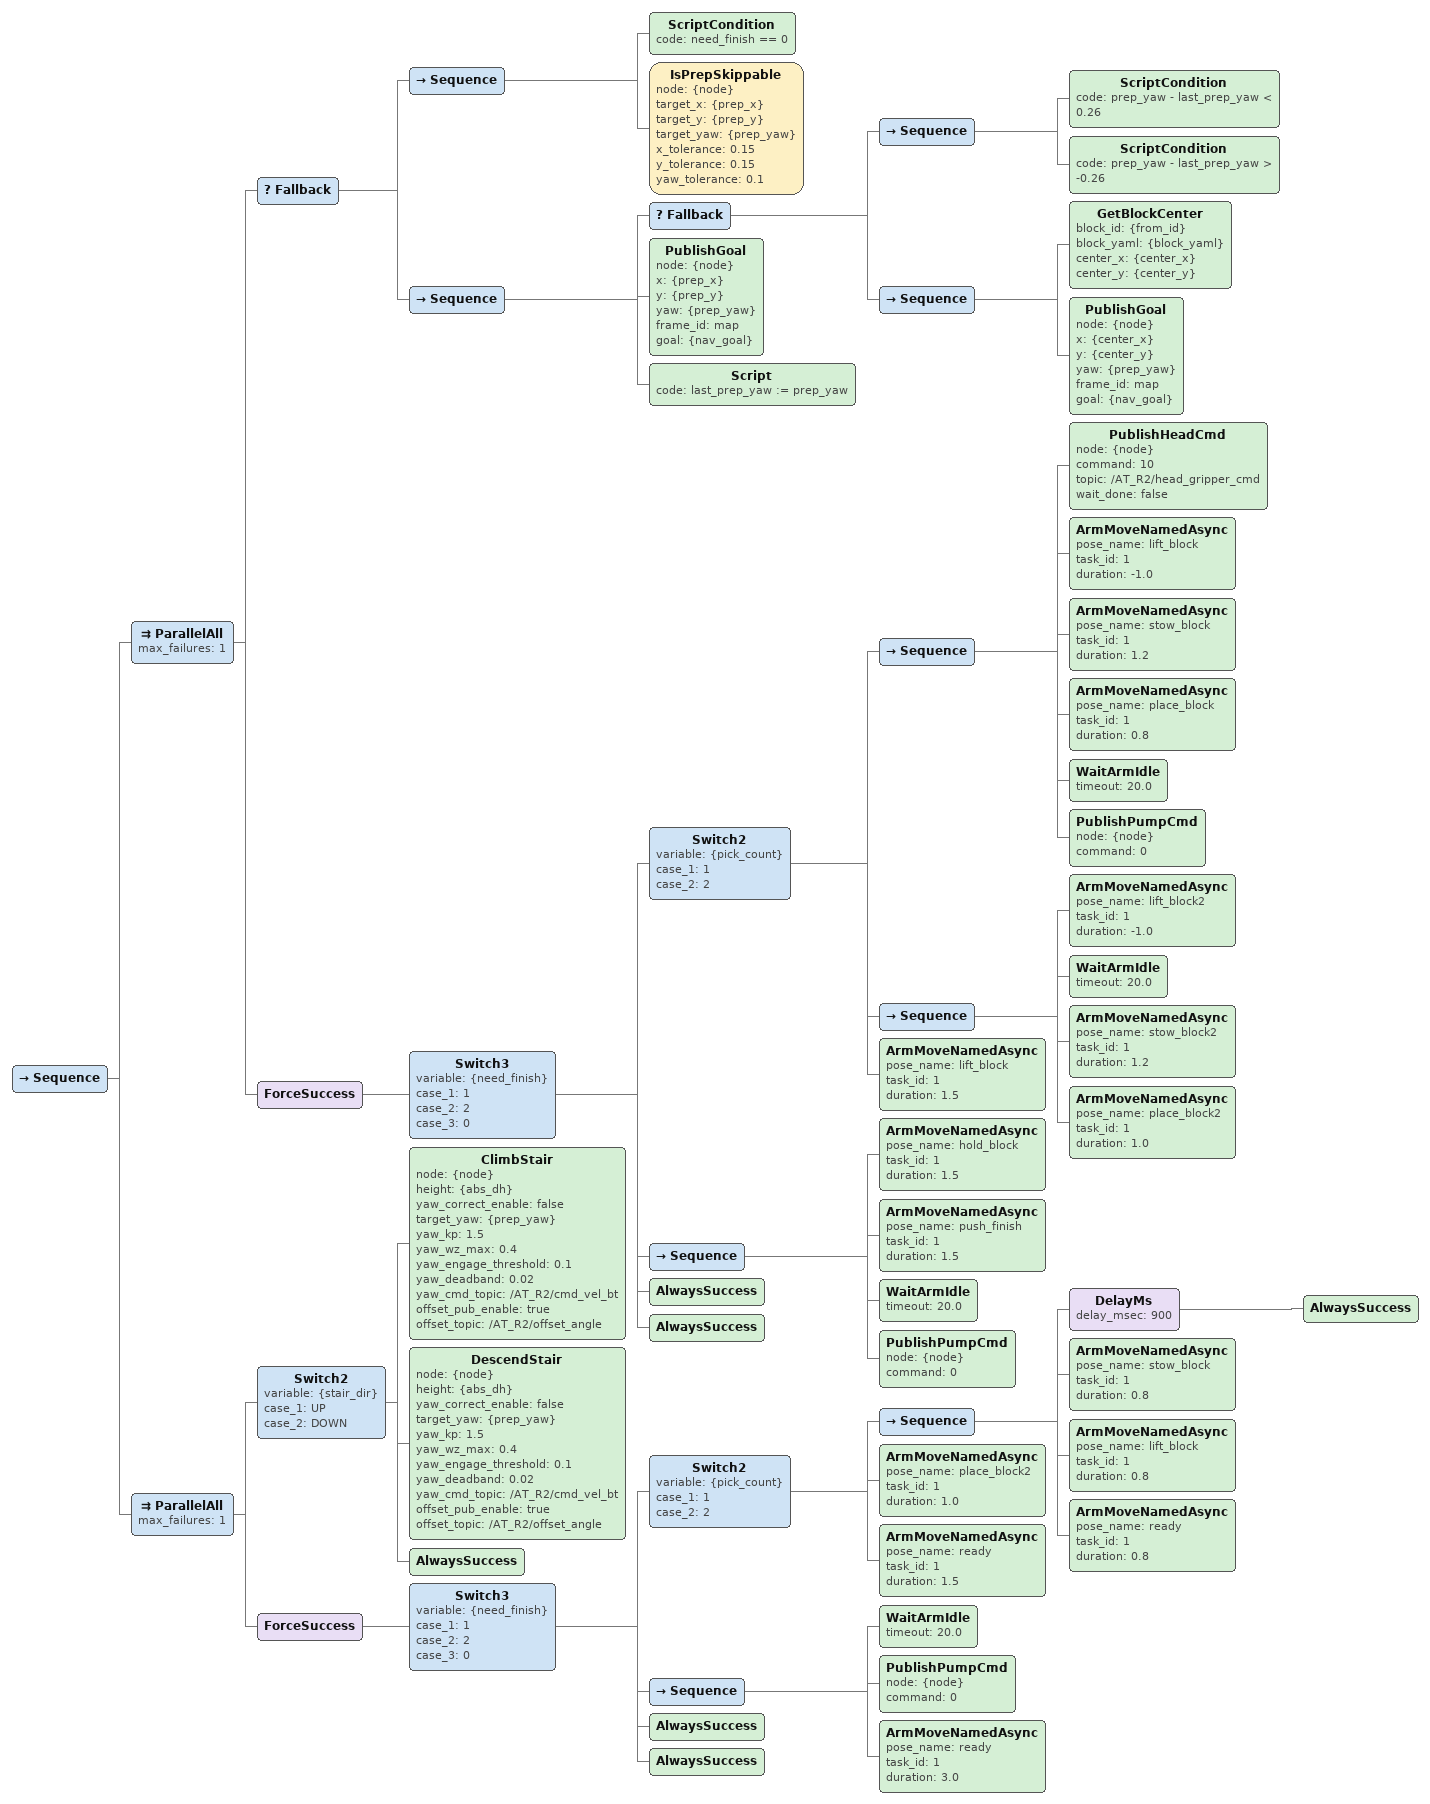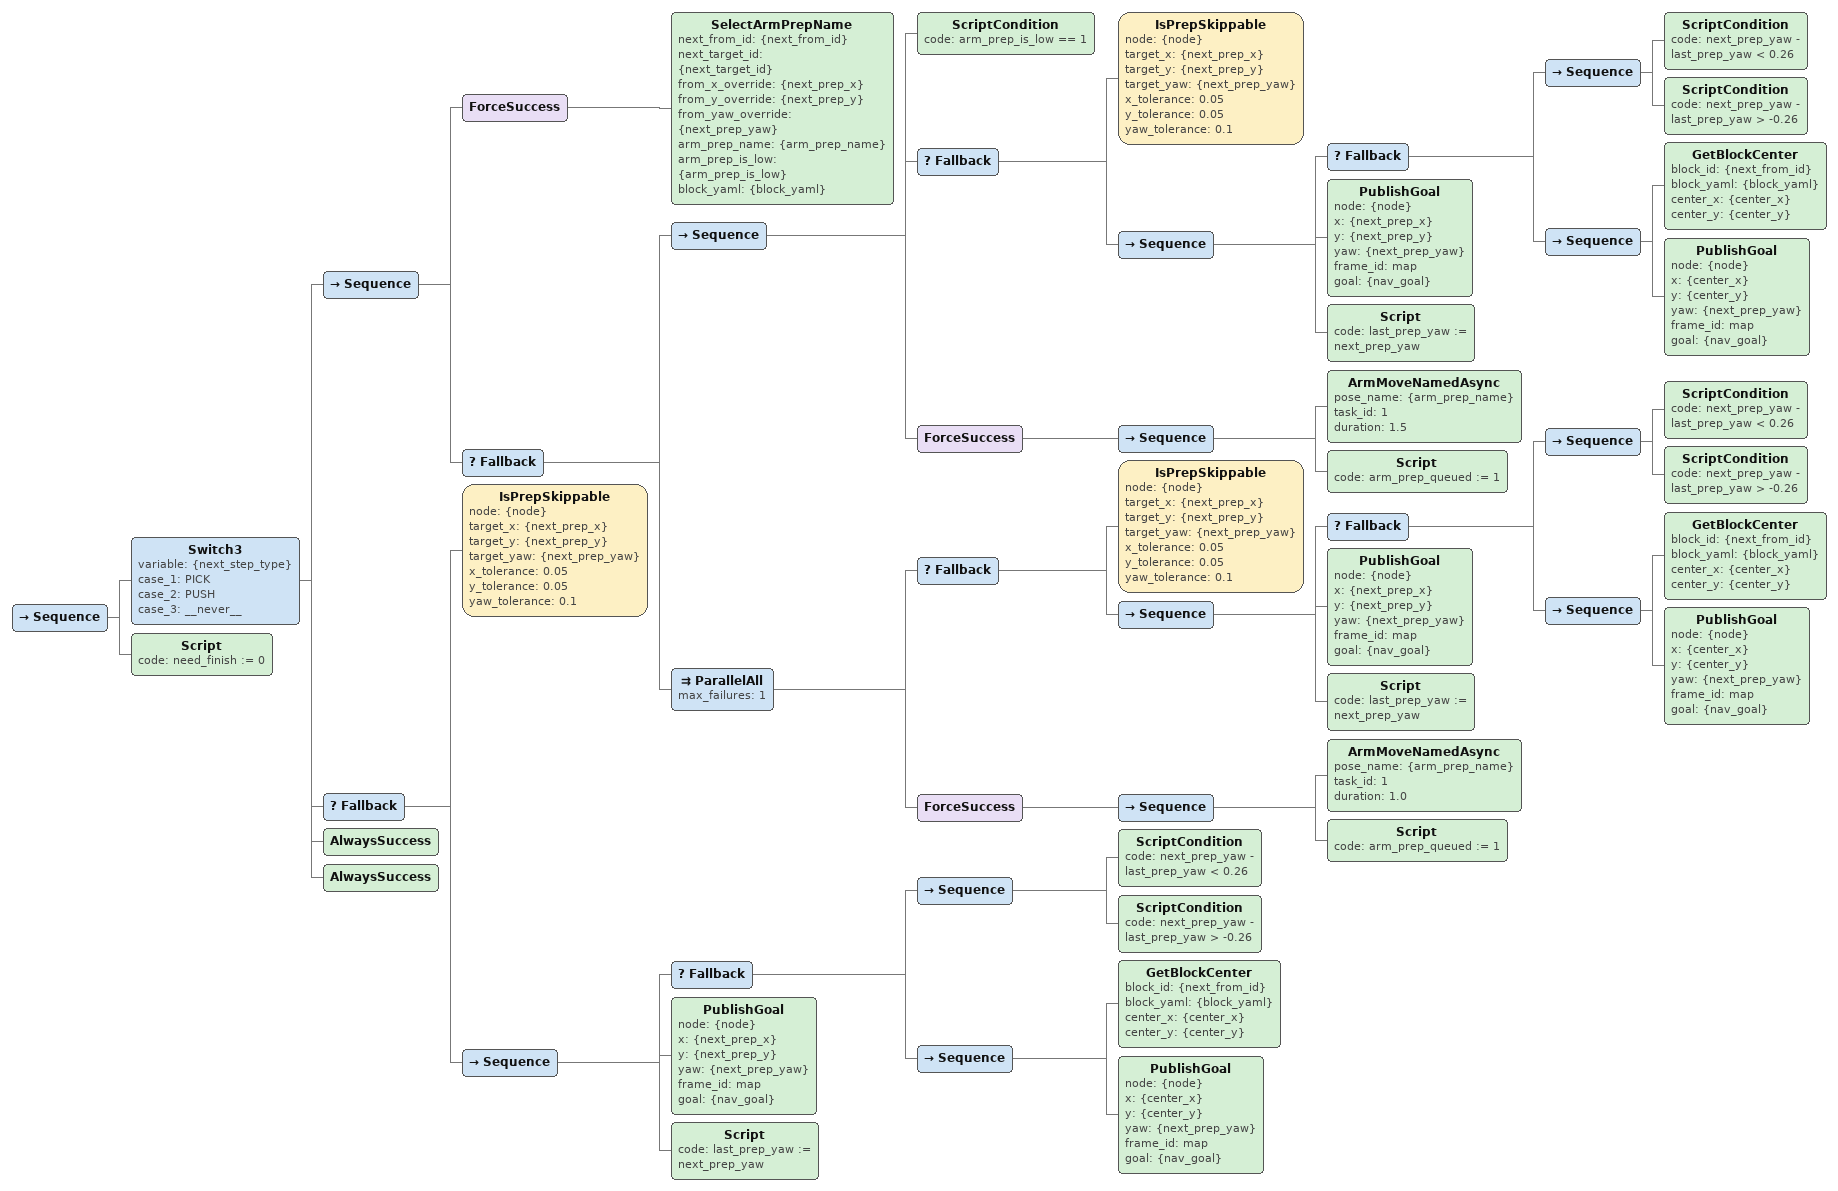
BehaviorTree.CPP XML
<Sequence>
  <!-- ===== 段 A：到当前 prep || 收尾早期 ===== -->
  <ParallelAll max_failures="1">
    <Fallback>
      <Sequence>
        <ScriptCondition code="need_finish == 0"/>
        <IsPrepSkippable node="{node}" target_x="{prep_x}" target_y="{prep_y}" target_yaw="{prep_yaw}" x_tolerance="0.15" y_tolerance="0.15" yaw_tolerance="0.1"/>
      </Sequence>
      <Sequence>
        <!-- 与上一次 prep_yaw 相差 ≥ 0.26rad (~15°)：先回 from 中心 pivot，再平移到偏移 prep。
             相差不到阈值(两个 ScriptCondition 都通过)则跳过 pivot Sequence。 -->
        <Fallback>
          <Sequence>
            <ScriptCondition code="prep_yaw - last_prep_yaw &lt; 0.26"/>
            <ScriptCondition code="prep_yaw - last_prep_yaw > -0.26"/>
          </Sequence>
          <Sequence>
            <GetBlockCenter block_id="{from_id}" block_yaml="{block_yaml}" center_x="{center_x}" center_y="{center_y}"/>
            <PublishGoal node="{node}" x="{center_x}" y="{center_y}" yaw="{prep_yaw}" frame_id="map" goal="{nav_goal}"/>
          </Sequence>
        </Fallback>
        <PublishGoal node="{node}" x="{prep_x}" y="{prep_y}" yaw="{prep_yaw}" frame_id="map" goal="{nav_goal}"/>
        <Script code="last_prep_yaw := prep_yaw"/>
      </Sequence>
    </Fallback>
    <ForceSuccess>
      <Switch3 variable="{need_finish}" case_1="1" case_2="2" case_3="0">
        <Switch2 variable="{pick_count}" case_1="1" case_2="2">
          <Sequence>
            <PublishHeadCmd node="{node}" command="10" topic="/AT_R2/head_gripper_cmd" wait_done="false"/>
            <ArmMoveNamedAsync pose_name="lift_block" task_id="1" duration="-1.0"/>
            <ArmMoveNamedAsync pose_name="stow_block" task_id="1" duration="1.2"/>
            <ArmMoveNamedAsync pose_name="place_block" task_id="1" duration="0.8"/>
            <WaitArmIdle timeout="20.0"/>
            <PublishPumpCmd node="{node}" command="0"/>
          </Sequence>
          <Sequence>
            <ArmMoveNamedAsync pose_name="lift_block2" task_id="1" duration="-1.0"/>
            <WaitArmIdle timeout="20.0"/>
            <ArmMoveNamedAsync pose_name="stow_block2" task_id="1" duration="1.2"/>
            <ArmMoveNamedAsync pose_name="place_block2" task_id="1" duration="1.0"/>
          </Sequence>
          <ArmMoveNamedAsync pose_name="lift_block" task_id="1" duration="1.5"/>
        </Switch2>
        <Sequence>
          <ArmMoveNamedAsync pose_name="hold_block" task_id="1" duration="1.5"/>
          <ArmMoveNamedAsync pose_name="push_finish" task_id="1" duration="1.5"/>
          <WaitArmIdle timeout="20.0"/>
          <PublishPumpCmd node="{node}" command="0"/>
        </Sequence>
        <AlwaysSuccess/>
        <AlwaysSuccess/>
      </Switch3>
    </ForceSuccess>
  </ParallelAll>
  <!-- 安全栅栏：lift 等抬升类动作必须完成再上楼梯，避免抬升过程中翻车 -->

  <!-- ===== 段 B：楼梯（不再等臂）|| 把"晚期"塞进臂队列 ===== -->
  <ParallelAll max_failures="1">
    <Switch2 variable="{stair_dir}" case_1="UP" case_2="DOWN">
      <!-- 上下台阶期间用"台阶前的准备朝向 {prep_yaw}"做角度纠偏（只发 angular.z）。
           yaw_correct_enable=false 即可关闭；其余为可调参数。 -->
      <ClimbStair node="{node}" height="{abs_dh}" yaw_correct_enable="false" target_yaw="{prep_yaw}" yaw_kp="1.5" yaw_wz_max="0.4" yaw_engage_threshold="0.1" yaw_deadband="0.02" yaw_cmd_topic="/AT_R2/cmd_vel_bt" offset_pub_enable="true" offset_topic="/AT_R2/offset_angle"/>
      <DescendStair node="{node}" height="{abs_dh}" yaw_correct_enable="false" target_yaw="{prep_yaw}" yaw_kp="1.5" yaw_wz_max="0.4" yaw_engage_threshold="0.1" yaw_deadband="0.02" yaw_cmd_topic="/AT_R2/cmd_vel_bt" offset_pub_enable="true" offset_topic="/AT_R2/offset_angle"/>
      <AlwaysSuccess/>
    </Switch2>
    <ForceSuccess>
      <Switch3 variable="{need_finish}" case_1="1" case_2="2" case_3="0">
        <Switch2 variable="{pick_count}" case_1="1" case_2="2">
          <Sequence>
            <DelayMs delay_msec="900"><AlwaysSuccess/></DelayMs>
            <ArmMoveNamedAsync pose_name="stow_block" task_id="1" duration="0.8"/>
            <ArmMoveNamedAsync pose_name="lift_block" task_id="1" duration="0.8"/>
            <ArmMoveNamedAsync pose_name="ready" task_id="1" duration="0.8"/>
          </Sequence>
          <ArmMoveNamedAsync pose_name="place_block2" task_id="1" duration="1.0"/>
          <ArmMoveNamedAsync pose_name="ready" task_id="1" duration="1.5"/>
        </Switch2>
        <Sequence>
          <WaitArmIdle timeout="20.0"/>
          <PublishPumpCmd node="{node}" command="0"/>
          <ArmMoveNamedAsync pose_name="ready" task_id="1" duration="3.0"/>
        </Sequence>
        <AlwaysSuccess/>
        <AlwaysSuccess/>
      </Switch3>
    </ForceSuccess>
  </ParallelAll>
</Sequence>

<Sequence>
  <Switch3 variable="{next_step_type}" case_1="PICK" case_2="PUSH" case_3="__never__">
    <!-- ===== PICK: 选名 → 按 is_low 串/并行 ===== -->
    <Sequence>
      <ForceSuccess>
        <SelectArmPrepName next_from_id="{next_from_id}" next_target_id="{next_target_id}" from_x_override="{next_prep_x}" from_y_override="{next_prep_y}" from_yaw_override="{next_prep_yaw}" arm_prep_name="{arm_prep_name}" arm_prep_is_low="{arm_prep_is_low}" block_yaml="{block_yaml}"/>
      </ForceSuccess>
      <Fallback>
        <!-- 低姿态 prep: 串行 — 先到 prep 再下臂 -->
        <Sequence>
          <ScriptCondition code="arm_prep_is_low == 1"/>
          <Fallback>
            <IsPrepSkippable node="{node}" target_x="{next_prep_x}" target_y="{next_prep_y}" target_yaw="{next_prep_yaw}" x_tolerance="0.05" y_tolerance="0.05" yaw_tolerance="0.1"/>
            <Sequence>
              <!-- 与上一次 prep_yaw 相差 ≥ 0.26rad (~15°)：先回 next_from 中心 pivot -->
              <Fallback>
                <Sequence>
                  <ScriptCondition code="next_prep_yaw - last_prep_yaw &lt; 0.26"/>
                  <ScriptCondition code="next_prep_yaw - last_prep_yaw > -0.26"/>
                </Sequence>
                <Sequence>
                  <GetBlockCenter block_id="{next_from_id}" block_yaml="{block_yaml}" center_x="{center_x}" center_y="{center_y}"/>
                  <PublishGoal node="{node}" x="{center_x}" y="{center_y}" yaw="{next_prep_yaw}" frame_id="map" goal="{nav_goal}"/>
                </Sequence>
              </Fallback>
              <PublishGoal node="{node}" x="{next_prep_x}" y="{next_prep_y}" yaw="{next_prep_yaw}" frame_id="map" goal="{nav_goal}"/>
              <Script code="last_prep_yaw := next_prep_yaw"/>
            </Sequence>
          </Fallback>
          <ForceSuccess>
            <Sequence>
              <ArmMoveNamedAsync pose_name="{arm_prep_name}" task_id="1" duration="1.5"/>
              <Script code="arm_prep_queued := 1"/>
            </Sequence>
          </ForceSuccess>
        </Sequence>
        <!-- 高/平位 prep: 与导航并行 -->
        <ParallelAll max_failures="1">
          <Fallback>
            <IsPrepSkippable node="{node}" target_x="{next_prep_x}" target_y="{next_prep_y}" target_yaw="{next_prep_yaw}" x_tolerance="0.05" y_tolerance="0.05" yaw_tolerance="0.1"/>
            <Sequence>
              <Fallback>
                <Sequence>
                  <ScriptCondition code="next_prep_yaw - last_prep_yaw &lt; 0.26"/>
                  <ScriptCondition code="next_prep_yaw - last_prep_yaw > -0.26"/>
                </Sequence>
                <Sequence>
                  <GetBlockCenter block_id="{next_from_id}" block_yaml="{block_yaml}" center_x="{center_x}" center_y="{center_y}"/>
                  <PublishGoal node="{node}" x="{center_x}" y="{center_y}" yaw="{next_prep_yaw}" frame_id="map" goal="{nav_goal}"/>
                </Sequence>
              </Fallback>
              <PublishGoal node="{node}" x="{next_prep_x}" y="{next_prep_y}" yaw="{next_prep_yaw}" frame_id="map" goal="{nav_goal}"/>
              <Script code="last_prep_yaw := next_prep_yaw"/>
            </Sequence>
          </Fallback>
          <ForceSuccess>
            <Sequence>
              <ArmMoveNamedAsync pose_name="{arm_prep_name}" task_id="1" duration="1.0"/>
              <Script code="arm_prep_queued := 1"/>
            </Sequence>
          </ForceSuccess>
        </ParallelAll>
      </Fallback>
    </Sequence>
    <!-- ===== PUSH: 只导航 ===== -->
    <Fallback>
      <IsPrepSkippable node="{node}" target_x="{next_prep_x}" target_y="{next_prep_y}" target_yaw="{next_prep_yaw}" x_tolerance="0.05" y_tolerance="0.05" yaw_tolerance="0.1"/>
      <Sequence>
        <Fallback>
          <Sequence>
            <ScriptCondition code="next_prep_yaw - last_prep_yaw &lt; 0.26"/>
            <ScriptCondition code="next_prep_yaw - last_prep_yaw > -0.26"/>
          </Sequence>
          <Sequence>
            <GetBlockCenter block_id="{next_from_id}" block_yaml="{block_yaml}" center_x="{center_x}" center_y="{center_y}"/>
            <PublishGoal node="{node}" x="{center_x}" y="{center_y}" yaw="{next_prep_yaw}" frame_id="map" goal="{nav_goal}"/>
          </Sequence>
        </Fallback>
        <PublishGoal node="{node}" x="{next_prep_x}" y="{next_prep_y}" yaw="{next_prep_yaw}" frame_id="map" goal="{nav_goal}"/>
        <Script code="last_prep_yaw := next_prep_yaw"/>
      </Sequence>
    </Fallback>
    <!-- ===== never / default: 不做事 ===== -->
    <AlwaysSuccess/>
    <AlwaysSuccess/>
  </Switch3>

  <Script code="need_finish := 0"/>
</Sequence>
